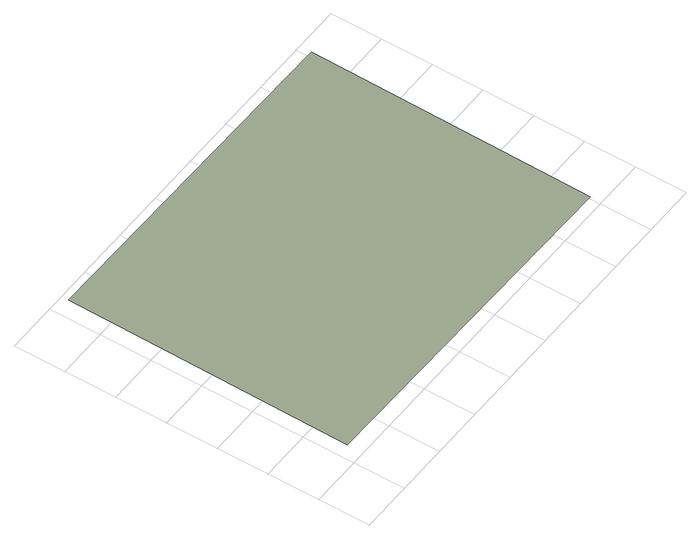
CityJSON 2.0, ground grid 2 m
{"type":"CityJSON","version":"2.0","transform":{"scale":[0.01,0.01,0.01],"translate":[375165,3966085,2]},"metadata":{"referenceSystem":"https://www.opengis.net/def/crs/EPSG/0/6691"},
"CityObjects":{
"road1":{"type":"Road","attributes":{"name":"11100-tran-1","class":"1040","function":"3"},"geometry":[{"type":"MultiSurface","lod":"3","boundaries":[[[0,1,2,3]]],"semantics":{"surfaces":[{"type":"AuxiliaryTrafficArea","function":"1000"}],"values":[0]}}]}
},
"vertices":[
[1425,1154,50],[70,1174,50],[54,64,50],[1409,45,50]
]}
